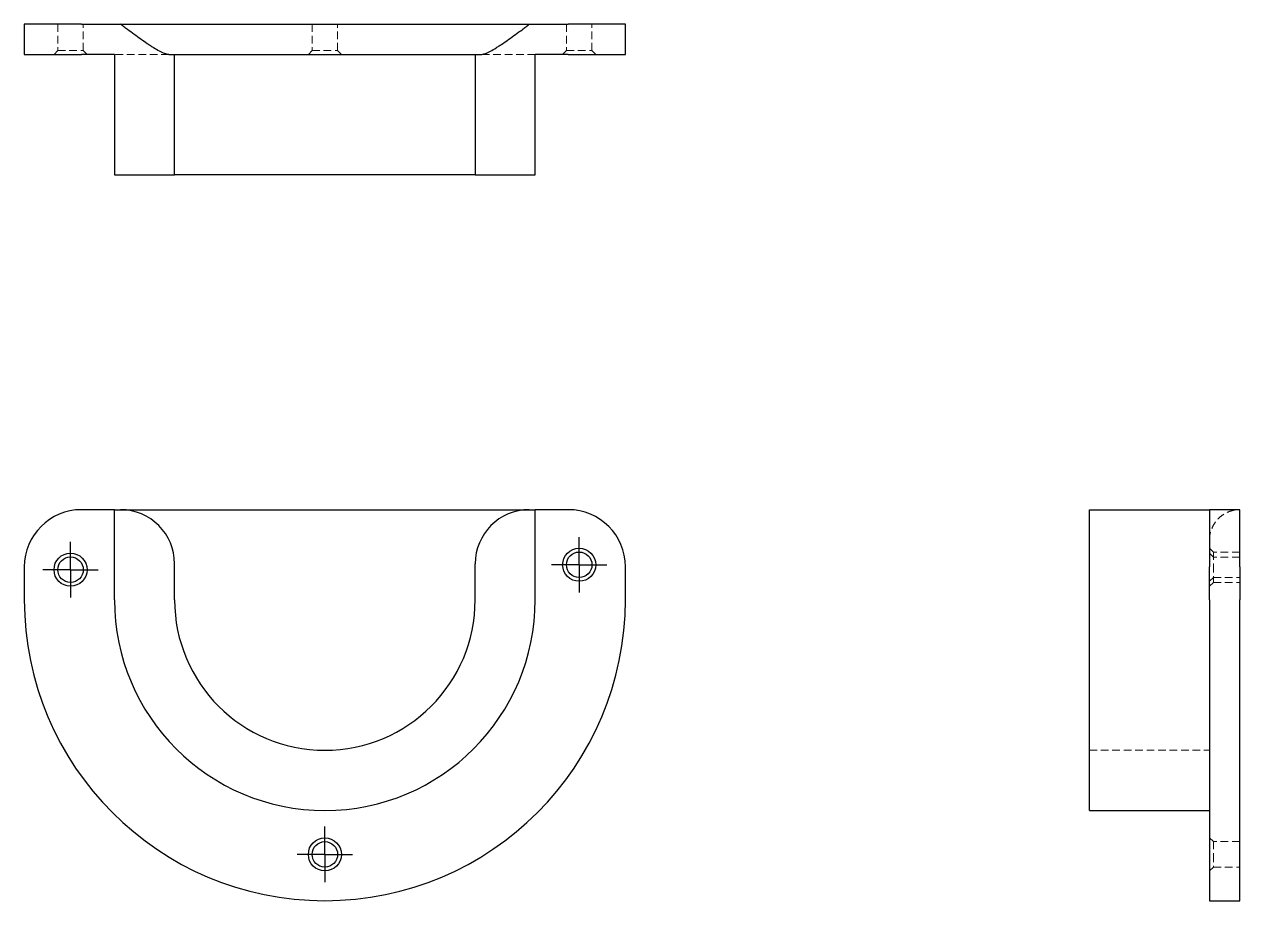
# Model space of a CAD drawing. Header units: millimetres. Extents: x 33 to 235, y 24 to 170.
import ezdxf

# ---------------------------------------------------------------- set-up
doc = ezdxf.new("R2010")
doc.units = ezdxf.units.MM
doc.linetypes.add('HIDDEN', pattern=[1.905, 1.27, -0.635])
doc.layers.add('10', color=7, linetype='Continuous')

# ---------------------------------------------------------------- blocks, each defined once
blk = doc.blocks.new('SW_CENTERMARKSYMBOL_0')
at = {"layer": '10', "color": 0}
for p, q in [((0, 2.5), (0, 4.617)), ((0, 0), (0, 2.5)), ((-2.5, 0), (-4.617, 0)), ((0, 0), (-2.5, 0)), ((0, 0), (0, -2.5)), ((0, 0), (2.5, 0)), ((2.5, 0), (4.617, 0)), ((0, -2.5), (0, -4.617))]:
    blk.add_line(p, q, dxfattribs=at)
blk = doc.blocks.new('SW_CENTERMARKSYMBOL_1')
at = {"layer": '10', "color": 0}
for p, q in [((0, 2.5), (0, 4.617)), ((0, 0), (0, 2.5)), ((-2.5, 0), (-4.617, 0)), ((0, 0), (-2.5, 0)), ((0, 0), (0, -2.5)), ((0, 0), (2.5, 0)), ((2.5, 0), (4.617, 0)), ((0, -2.5), (0, -4.617))]:
    blk.add_line(p, q, dxfattribs=at)
blk = doc.blocks.new('SW_CENTERMARKSYMBOL_2')
at = {"layer": '10', "color": 0}
for p, q in [((0, 2.5), (0, 4.617)), ((0, 0), (0, 2.5)), ((-2.5, 0), (-4.617, 0)), ((0, 0), (-2.5, 0)), ((0, 0), (0, -2.5)), ((0, 0), (2.5, 0)), ((2.5, 0), (4.617, 0)), ((0, -2.5), (0, -4.617))]:
    blk.add_line(p, q, dxfattribs=at)

msp = doc.modelspace()

# ---------------------------------------------------------------- linework, layer by layer
at = {"color": 7, "linetype": 'Continuous', "lineweight": 25}
for p, q in [((33, 170.19), (33, 165.19)), ((42.5, 170.19), (33, 170.19)), ((42.5, 170.19), (49, 170.19)), ((49, 170.19), (117, 170.19)), ((117, 170.19), (123.5, 170.19)), ((133, 170.19), (123.5, 170.19)), ((133, 165.19), (133, 170.19)), ((33, 165.19), (42.5, 165.19)), ((48, 165.19), (42.5, 165.19)), ((48, 165.19), (48, 145.19)), ((57.06, 165.19), (108.94, 165.19)), ((58, 145.19), (58, 165.19)), ((108, 165.19), (108, 145.19)), ((123.5, 165.19), (118, 165.19)), ((118, 145.19), (118, 165.19)), ((123.5, 165.19), (133, 165.19)), ((48, 145.19), (49, 145.19)), ((49, 145.19), (58, 145.19)), ((108, 145.19), (58, 145.19)), ((108, 145.19), (117, 145.19)), ((117, 145.19), (118, 145.19)), ((48, 89.5), (42.5, 89.5)), ((48, 74.5), (48, 89.5)), ((48, 89.5), (49, 89.5)), ((49, 89.5), (117, 89.5)), ((117, 89.5), (118, 89.5)), ((118, 74.5), (118, 89.5)), ((123.5, 89.5), (118, 89.5)), ((210.19, 74.5), (210.19, 89.5)), ((210.19, 89.5), (230.19, 89.5)), ((235.19, 89.5), (230.19, 89.5)), ((230.19, 89.5), (230.19, 80)), ((235.19, 80), (235.19, 89.5)), ((33, 80), (33, 74.5)), ((58, 74.5), (58, 80.5)), ((108, 74.5), (108, 80.5)), ((133, 74.5), (133, 80)), ((230.19, 74.5), (230.19, 80)), ((235.19, 80), (235.19, 74.5)), ((210.19, 39.5), (210.19, 74.5)), ((230.19, 74.5), (230.19, 24.5)), ((235.19, 24.5), (235.19, 74.5)), ((210.19, 39.5), (230.19, 39.5)), ((230.19, 24.5), (235.19, 24.5))]:
    msp.add_line(p, q, dxfattribs=at)
at = {"color": 7, "linetype": 'HIDDEN', "lineweight": 18}
for p, q in [((38.57, 170.19), (38.57, 165.82)), ((42.81, 165.82), (42.81, 170.19)), ((80.88, 170.19), (80.88, 165.82)), ((85.12, 165.82), (85.12, 170.19)), ((123.19, 170.19), (123.19, 165.82)), ((127.43, 165.82), (127.43, 170.19)), ((38.57, 165.82), (37.94, 165.19)), ((38.57, 165.82), (42.81, 165.82)), ((43.44, 165.19), (42.81, 165.82)), ((80.88, 165.82), (80.25, 165.19)), ((80.88, 165.82), (85.12, 165.82)), ((85.75, 165.19), (85.12, 165.82)), ((123.19, 165.82), (122.56, 165.19)), ((123.19, 165.82), (127.43, 165.82)), ((128.06, 165.19), (127.43, 165.82)), ((57.06, 165.19), (48, 165.19)), ((118, 165.19), (108.94, 165.19)), ((230.82, 82.45), (230.19, 83.09)), ((230.82, 81.63), (230.19, 82.27)), ((230.82, 82.45), (230.82, 80.34)), ((235.19, 82.45), (230.82, 82.45)), ((235.19, 81.63), (230.82, 81.63)), ((230.82, 80.34), (230.82, 78.22)), ((230.19, 77.59), (230.82, 78.22)), ((230.19, 76.77), (230.82, 77.4)), ((230.82, 78.22), (230.82, 77.4)), ((230.82, 78.22), (235.19, 78.22)), ((230.82, 77.4), (235.19, 77.4)), ((210.19, 49.5), (230.19, 49.5)), ((230.82, 34.31), (230.19, 34.94)), ((230.82, 34.31), (230.82, 32.19)), ((235.19, 34.31), (230.82, 34.31)), ((230.82, 32.19), (230.82, 30.07)), ((230.19, 29.44), (230.82, 30.07)), ((230.82, 30.07), (235.19, 30.07))]:
    msp.add_line(p, q, dxfattribs=at)
at = {"color": 7, "linetype": 'Continuous', "lineweight": 25}
for centre, radius in [((125.31, 80.34), 2.75), ((40.69, 79.52), 2.75), ((40.69, 79.52), 2.12), ((125.31, 80.34), 2.12), ((83, 32.19), 2.75), ((83, 32.19), 2.12)]:
    msp.add_circle(centre, radius, dxfattribs=at)
for centre, radius, start, end in [((42.5, 80), 9.5, 90, 180), ((49, 80.5), 9, 0, 90), ((117, 80.5), 9, 90, 180), ((123.5, 80), 9.5, 0, 90), ((83, 74.5), 50, 180, 0), ((83, 74.5), 35, 180, 0), ((83, 74.5), 25, 180, 0)]:
    msp.add_arc(centre, radius, start, end, dxfattribs=at)
for points in [[(57.06, 165.19), (56.85, 165.19), (56.61, 165.24), (56.07, 165.43), (55.77, 165.57), (55.16, 165.89), (54.83, 166.08), (54.33, 166.39), (54.15, 166.5), (53.81, 166.73), (53.63, 166.84), (53.1, 167.2), (52.74, 167.45), (52.01, 167.97), (51.64, 168.24), (50.89, 168.78), (50.52, 169.06), (49.95, 169.48), (49.76, 169.62), (49.38, 169.9), (49.19, 170.05), (49, 170.19)], [(108.94, 165.19), (109.15, 165.19), (109.39, 165.24), (109.93, 165.43), (110.23, 165.57), (110.84, 165.89), (111.17, 166.08), (111.67, 166.39), (111.85, 166.5), (112.19, 166.73), (112.37, 166.84), (112.9, 167.2), (113.26, 167.45), (113.99, 167.97), (114.36, 168.24), (115.11, 168.78), (115.48, 169.06), (116.05, 169.48), (116.24, 169.62), (116.62, 169.9), (116.81, 170.05), (117, 170.19)]]:
    msp.add_open_spline(points, degree=3, knots=[0, 0, 0, 0, 0.125, 0.125, 0.25, 0.25, 0.375, 0.375, 0.4375, 0.4375, 0.5, 0.5, 0.625, 0.625, 0.75, 0.75, 0.875, 0.875, 0.9375, 0.9375, 1, 1, 1, 1], dxfattribs=at)
at = {"color": 7, "linetype": 'HIDDEN', "lineweight": 18}
msp.add_open_spline([(230.19, 84.5), (230.19, 84.93), (230.24, 85.33), (230.43, 86.09), (230.57, 86.44), (230.89, 87.08), (231.08, 87.37), (231.39, 87.76), (231.5, 87.88), (231.73, 88.11), (231.84, 88.22), (232.2, 88.52), (232.45, 88.69), (232.97, 88.99), (233.24, 89.11), (233.78, 89.31), (234.06, 89.38), (234.48, 89.45), (234.62, 89.47), (234.9, 89.49), (235.05, 89.5), (235.19, 89.5)], degree=3, knots=[0, 0, 0, 0, 0.125, 0.125, 0.25, 0.25, 0.375, 0.375, 0.4375, 0.4375, 0.5, 0.5, 0.625, 0.625, 0.75, 0.75, 0.875, 0.875, 0.9375, 0.9375, 1, 1, 1, 1], dxfattribs=at)

# ---------------------------------------------------------------- block references
at = {"layer": '10'}
for name, p in [('SW_CENTERMARKSYMBOL_2', (125.31, 80.34)), ('SW_CENTERMARKSYMBOL_0', (40.69, 79.52)), ('SW_CENTERMARKSYMBOL_1', (83, 32.19))]:
    msp.add_blockref(name, p, dxfattribs=at)

doc.saveas('drawing.dxf')
